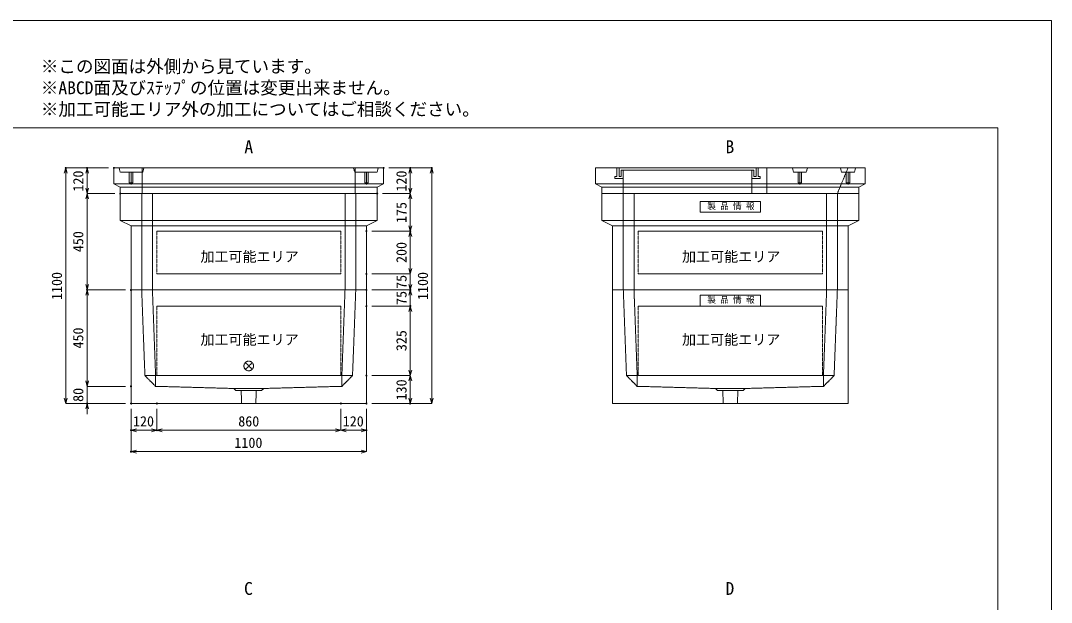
# Model space of a CAD drawing. Units: millimetres, scale not verified. Extents: x -3712 to 3712, y -2625 to 2625.
# Drawn here: x -1103 to 3712, y -91 to 2625 of the extents above; entities that cross this region are included whole.
import ezdxf
from ezdxf.enums import TextEntityAlignment as Align

# ---------------------------------------------------------------- set-up
doc = ezdxf.new("R2010")
doc.units = ezdxf.units.MM
doc.header["$LTSCALE"] = 10
doc.header["$PDMODE"] = 32
doc.header["$PDSIZE"] = 5
doc.linetypes.add('LONG_DASHED1', pattern=[7, 6, -1])
doc.linetypes.add('LONG_DOUBLE_CHAIN', pattern=[21.8, 18, -1, 0.6, -0.6, 0.6, -1])
for name, color, linetype, lineweight in [('0-0_D-TTL', 7, 'Continuous', 9), ('0-1_Defpoints', 7, 'Continuous', 9), ('0-3_D-TTL-TXT', 7, 'Continuous', 9), ('0-4_D-STR-TXT', 7, 'Continuous', 9), ('0-5_D-STR-DIM', 3, 'Continuous', 9), ('0-6_0', 7, 'Continuous', 9), ('0-7_D-STR', 7, 'Continuous', 9), ('0-8_D-STR-STR5', 1, 'LONG_DOUBLE_CHAIN', 9), ('0-9_D-STR-STR1', 7, 'LONG_DASHED1', 9), ('0-A_D-STR-STR4', 134, 'LONG_DASHED1', 9), ('0-B_D-STR-STR2', 1, 'LONG_DASHED1', 9)]:
    doc.layers.add(name, color=color, linetype=linetype, lineweight=lineweight)
doc.styles.add('ＭＳ ゴシック', font='')
doc.styles.get('ＭＳ ゴシック').set_extended_font_data('MS Gothic')

# ---------------------------------------------------------------- blocks, each defined once
blk = doc.blocks.new('A$C4DE05FD1')
at = {"layer": '0-0_D-TTL', "color": 134}
for p, q in [((2000, 38000), (57400, 38000)), ((57400, 38000), (57400, 2000))]:
    blk.add_line(p, q, dxfattribs=at)
at = {"layer": '0-1_Defpoints', "color": 134}
for p, q in [((0, 42000), (59400, 42000)), ((59400, 42000), (59400, 0))]:
    blk.add_line(p, q, dxfattribs=at)
at = {"layer": '0-3_D-TTL-TXT', "style": 'ＭＳ ゴシック'}
for s, p in [('※この図面は外側から見ています。', (21630.46, 39907.83)), ('※ABCD面及びｽﾃｯﾌﾟの位置は変更出来ません。', (21630.46, 39107.83)), ('※加工可能エリア外の加工についてはご相談ください。', (21630.46, 38307.83))]:
    blk.add_text(s, height=481.1, dxfattribs=at).set_placement(p, align=Align.BOTTOM_LEFT)
blk = doc.blocks.new('_Open30')
at = {"layer": '0-6_0'}
blk.add_line((0, 0), (-10, 0), dxfattribs=at)
blk.add_lwpolyline([(-10, 2.679), (0, 0), (-10, -2.679)], dxfattribs=at)
blk = doc.blocks.new('A$C31CA379A')
at = {"layer": '0-4_D-STR-TXT', "style": 'ＭＳ ゴシック'}
for s, p in [('A', (-162.94, -1095.26)), ('B', (17819.31, -1095.26)), ('C', (-175.69, -17595.27)), ('D', (17819.31, -17595.27))]:
    blk.add_text(s, height=481.1, dxfattribs=at).set_placement(p, align=Align.BOTTOM_LEFT)
blk = doc.blocks.new('A$C0F8B575B')
at = {"layer": '0-7_D-STR'}
for p, q in [((6000, 4500), (-6000, 4500)), ((-6000, 3250), (-6000, 4500)), ((6000, 3250), (6000, 4500)), ((-6000, 3250), (-5500, 3000)), ((-6000, 3250), (6000, 3250)), ((-5500, 0), (-5500, 3000)), ((5500, 3000), (-5500, 3000)), ((6000, 3250), (5500, 3000)), ((5500, 0), (5500, 3000)), ((5500, 0), (-5500, 0))]:
    blk.add_line(p, q, dxfattribs=at)
at = {"layer": '0-7_D-STR', "linetype": 'LONG_DASHED1'}
for p, q in [((-5000, 4500), (-5000, 0)), ((-4500, 4500), (-4500, 0)), ((4500, 4500), (4500, 0)), ((5000, 4500), (5000, 0))]:
    blk.add_line(p, q, dxfattribs=at)
at = {"layer": '0-8_D-STR-STR5'}
for p, q in [((4300, 2750), (4300, 750)), ((4300, 750), (-4300, 750))]:
    blk.add_line(p, q, dxfattribs=at)
blk.add_lwpolyline([(4300, 2750), (-4300, 2750), (-4300, 750)], dxfattribs=at)
blk = doc.blocks.new('A$C737D46CD')
at = {"layer": '0-9_D-STR-STR1', "linetype": 'Continuous'}
blk.add_lwpolyline([(-1410, 0), (1410, 0), (1410, -500), (-1410, -500)], close=True, dxfattribs=at)
at = {"layer": '0-9_D-STR-STR1', "style": 'ＭＳ ゴシック'}
blk.add_text('製 品 情 報', height=288.6, dxfattribs=at).set_placement((-1074.8, -441.3), align=Align.BOTTOM_LEFT)
blk = doc.blocks.new('A$C571F177C')
at = {"layer": '0-7_D-STR'}
for p, q in [((6000, 4500), (-6000, 4500)), ((-6000, 3250), (-6000, 4500)), ((6000, 3250), (6000, 4500)), ((-6000, 3250), (-5500, 3000)), ((-6000, 3250), (6000, 3250)), ((-5500, 0), (-5500, 3000)), ((5500, 3000), (-5500, 3000)), ((6000, 3250), (5500, 3000)), ((5500, 0), (5500, 3000)), ((5500, 0), (-5500, 0))]:
    blk.add_line(p, q, dxfattribs=at)
at = {"layer": '0-7_D-STR', "linetype": 'LONG_DASHED1'}
for p, q in [((-5000, 4500), (-5000, 0)), ((-4500, 4500), (-4500, 0)), ((4500, 4500), (4500, 0)), ((5000, 4500), (5000, 0))]:
    blk.add_line(p, q, dxfattribs=at)
at = {"layer": '0-8_D-STR-STR5'}
for p, q in [((4300, 2750), (4300, 750)), ((4300, 750), (-4300, 750))]:
    blk.add_line(p, q, dxfattribs=at)
blk.add_lwpolyline([(4300, 2750), (-4300, 2750), (-4300, 750)], dxfattribs=at)
at = {"layer": '0-9_D-STR-STR1'}
blk.add_blockref('A$C737D46CD', (0, 4125), dxfattribs=at)
blk = doc.blocks.new('A$C19F174D8')
at = {"layer": '0-7_D-STR', "linetype": 'LONG_DASHED1'}
for p, q in [((-5000, 0), (-4850, -4000)), ((-4500, 0), (-4350, -4000)), ((4500, 0), (4350, -4000)), ((5000, 0), (4850, -4000)), ((-4350, -4500), (-4850, -4000)), ((4850, -4000), (-4850, -4000)), ((-4350, -4500), (-4350, -4000)), ((4350, -4500), (4850, -4000)), ((4350, -4500), (4350, -4000)), ((-4350, -4500), (-700, -4600)), ((700, -4600), (-700, -4600)), ((-600, -4690), (-700, -4600)), ((600, -4690), (-600, -4690)), ((-333, -5300), (-352.5, -4690)), ((333, -5300), (352.5, -4690)), ((600, -4690), (700, -4600)), ((4350, -4500), (700, -4600))]:
    blk.add_line(p, q, dxfattribs=at)
at = {"layer": '0-7_D-STR'}
for p, q in [((5500, -5300), (5500, 0)), ((-5500, -5300), (5500, -5300))]:
    blk.add_line(p, q, dxfattribs=at)
blk.add_lwpolyline([(-5500, -5300), (-5500, 0), (5500, 0)], dxfattribs=at)
at = {"layer": '0-8_D-STR-STR5'}
for p, q in [((4300, -750), (4300, -4000)), ((4300, -4000), (-4300, -4000))]:
    blk.add_line(p, q, dxfattribs=at)
blk.add_lwpolyline([(4300, -750), (-4300, -750), (-4300, -4000)], dxfattribs=at)
at = {"layer": '0-9_D-STR-STR1'}
blk.add_blockref('A$C737D46CD', (0, -250), dxfattribs=at)
blk = doc.blocks.new('A$C2C935993')
at = {"layer": '0-7_D-STR'}
for p, q in [((-6300, 1200), (6300, 1200)), ((-6300, 1200), (-6300, 450)), ((6300, 1200), (6300, 450)), ((-6300, 450), (6300, 450)), ((-6000, 300), (-6300, 450)), ((-6000, 300), (6000, 300)), ((-6000, 0), (-6000, 300)), ((-6000, 0), (6000, 0))]:
    blk.add_line(p, q, dxfattribs=at)
at = {"layer": '0-7_D-STR', "linetype": 'LONG_DASHED1'}
for p, q in [((-6000, 1000), (-6050, 1200)), ((-4950, 1000), (-6000, 1000)), ((-4975, 0), (-4975, 1200)), ((-4950, 1000), (-4900, 1200)), ((4950, 1000), (4900, 1200)), ((4950, 1000), (6000, 1000)), ((4975, 0), (4975, 1200)), ((6000, 1000), (6050, 1200))]:
    blk.add_line(p, q, dxfattribs=at)
at = {"layer": '0-7_D-STR'}
blk.add_lwpolyline([(6000, 0), (6000, 300), (6300, 450)], dxfattribs=at)
at = {"layer": '0-B_D-STR-STR2'}
for p, q in [((-5500, 420), (-5500, 1000)), ((5500, 420), (5500, 1000))]:
    blk.add_line(p, q, dxfattribs=at)
for points in [[(-5580, 1000), (-5580, 500), (-5420, 500), (-5420, 1000)], [(5580, 1000), (5580, 500), (5420, 500), (5420, 1000)]]:
    blk.add_lwpolyline(points, dxfattribs=at)
blk = doc.blocks.new('A$C19D5226F')
at = {"layer": '0-7_D-STR'}
for p, q in [((-6300, 1200), (6300, 1200)), ((-6300, 1200), (-6300, 450)), ((6300, 1200), (6300, 450)), ((-6300, 450), (6300, 450)), ((-6000, 300), (-6300, 450)), ((-6000, 300), (6000, 300)), ((-6000, 0), (-6000, 300)), ((-6000, 0), (6000, 0))]:
    blk.add_line(p, q, dxfattribs=at)
at = {"layer": '0-7_D-STR', "linetype": 'LONG_DASHED1'}
for p, q in [((-5000, 0), (-5000, 1100)), ((1000, 0), (1000, 1100)), ((1700, 0), (1700, 1200)), ((2950, 1000), (2900, 1200)), ((2950, 1000), (3550, 1000)), ((3550, 1000), (3600, 1200)), ((5000, 0), (5500, 1200)), ((5200, 1000), (5150, 1200)), ((5200, 1000), (5800, 1000)), ((5800, 1000), (5850, 1200))]:
    blk.add_line(p, q, dxfattribs=at)
at = {"layer": '0-7_D-STR'}
blk.add_lwpolyline([(6000, 0), (6000, 300), (6300, 450)], dxfattribs=at)
at = {"layer": '0-A_D-STR-STR4'}
for points in [[(-5300, 1200), (-5300, 800), (-5400, 800), (-5400, 700), (-5000, 700)], [(-5000, 1100), (-5100, 1100), (-5100, 800), (-5200, 800), (-5200, 1200)], [(-5000, 1100), (1000, 1100), (1100, 1100), (1100, 800), (1200, 800), (1200, 1200)], [(1300, 1200), (1300, 800), (1400, 800), (1400, 700), (1000, 700)]]:
    blk.add_lwpolyline(points, dxfattribs=at)
at = {"layer": '0-B_D-STR-STR2'}
for p, q in [((3250, 420), (3250, 1000)), ((5500, 420), (5500, 1000))]:
    blk.add_line(p, q, dxfattribs=at)
for points in [[(3330, 1000), (3330, 500), (3170, 500), (3170, 1000)], [(5580, 1000), (5580, 500), (5420, 500), (5420, 1000)]]:
    blk.add_lwpolyline(points, dxfattribs=at)
blk = doc.blocks.new('A$C6F5C57E3')
at = {"layer": '0-7_D-STR', "linetype": 'LONG_DASHED1'}
for p, q in [((-5000, 0), (-4850, -4000)), ((-4500, 0), (-4350, -4000)), ((4500, 0), (4350, -4000)), ((5000, 0), (4850, -4000)), ((-4350, -4500), (-4850, -4000)), ((4850, -4000), (-4850, -4000)), ((-4350, -4500), (-4350, -4000)), ((4350, -4500), (4850, -4000)), ((4350, -4500), (4350, -4000)), ((-4350, -4500), (-700, -4600)), ((700, -4600), (-700, -4600)), ((-600, -4690), (-700, -4600)), ((600, -4690), (-600, -4690)), ((-333, -5300), (-352.5, -4690)), ((333, -5300), (352.5, -4690)), ((600, -4690), (700, -4600)), ((4350, -4500), (700, -4600))]:
    blk.add_line(p, q, dxfattribs=at)
at = {"layer": '0-7_D-STR'}
for p, q in [((5500, -5300), (5500, 0)), ((-5500, -5300), (5500, -5300))]:
    blk.add_line(p, q, dxfattribs=at)
blk.add_lwpolyline([(-5500, -5300), (-5500, 0), (5500, 0)], dxfattribs=at)
at = {"layer": '0-8_D-STR-STR5'}
for p, q in [((-4300, -750), (-4300, -4000)), ((4300, -750), (-4300, -750)), ((4300, -750), (4300, -4000)), ((4300, -4000), (-4300, -4000))]:
    blk.add_line(p, q, dxfattribs=at)
blk = doc.blocks.new('A$C1C640AAB')
at = {"layer": '0-8_D-STR-STR5'}
for p, q in [((-159.1, -159.1), (159.1, 159.1)), ((-159.1, 159.1), (159.1, -159.1))]:
    blk.add_line(p, q, dxfattribs=at)
blk.add_circle((0, 0), 225, dxfattribs=at)
blk = doc.blocks.new('A$Cf8360954')
at = {"layer": '0-7_D-STR'}
blk.add_blockref('A$C6F5C57E3', (0, 0), dxfattribs=at)
at = {"layer": '0-8_D-STR-STR5'}
blk.add_blockref('A$C1C640AAB', (0, -3550), dxfattribs=at)

msp = doc.modelspace()

# ---------------------------------------------------------------- linework, layer by layer
at = {"layer": '0-1_Defpoints'}
for p in [(-892.5, 1937.5), (-792.5, 1937.5), (-667.5, 1937.5), (592.5, 1937.5), (717.5, 1937.5), (817.5, 1937.5), (-637.5, 1817.5), (562.5, 1817.5), (512.5, 1642.5), (717.5, 1642.5), (512.5, 1442.5), (-792.5, 1367.5), (-792.5, 1367.5), (-587.5, 1367.5), (512.5, 1367.5), (717.5, 1367.5), (717.5, 1367.5), (512.5, 1292.5), (717.5, 1292.5), (512.5, 967.5), (-587.5, 917.5), (-792.5, 837.5), (-587.5, 837.5), (-587.5, 837.5), (-467.5, 837.5), (392.5, 837.5), (512.5, 837.5), (512.5, 837.5), (717.5, 837.5), (-587.5, 712.5), (-467.5, 712.5), (512.5, 712.5), (-587.5, 612.5)]:
    msp.add_point(p, dxfattribs=at)
at = {"layer": '0-5_D-STR-DIM'}
for p, q in [((-692.5, 1937.5), (-892.5, 1937.5)), ((-692.5, 1937.5), (-792.5, 1937.5)), ((617.5, 1937.5), (717.5, 1937.5)), ((617.5, 1937.5), (817.5, 1937.5)), ((-892.5, 862.5), (-892.5, 1912.5)), ((-792.5, 1842.5), (-792.5, 1912.5)), ((717.5, 1842.5), (717.5, 1912.5)), ((817.5, 862.5), (817.5, 1912.5)), ((-662.5, 1817.5), (-792.5, 1817.5)), ((-662.5, 1817.5), (-792.5, 1817.5)), ((-792.5, 1792.5), (-792.5, 1392.5)), ((587.5, 1817.5), (717.5, 1817.5)), ((587.5, 1817.5), (717.5, 1817.5)), ((717.5, 1792.5), (717.5, 1667.5)), ((537.5, 1642.5), (717.5, 1642.5)), ((537.5, 1642.5), (717.5, 1642.5)), ((717.5, 1467.5), (717.5, 1617.5)), ((717.5, 1467.5), (717.5, 1492.5)), ((537.5, 1442.5), (717.5, 1442.5)), ((537.5, 1442.5), (717.5, 1442.5)), ((717.5, 1442.5), (717.5, 1367.5)), ((717.5, 1392.5), (717.5, 1417.5)), ((-612.5, 1367.5), (-792.5, 1367.5)), ((-612.5, 1367.5), (-792.5, 1367.5)), ((537.5, 1367.5), (717.5, 1367.5)), ((537.5, 1367.5), (717.5, 1367.5)), ((717.5, 1292.5), (717.5, 1367.5)), ((-792.5, 942.5), (-792.5, 1342.5)), ((717.5, 1342.5), (717.5, 1317.5)), ((537.5, 1292.5), (717.5, 1292.5)), ((537.5, 1292.5), (717.5, 1292.5)), ((717.5, 1267.5), (717.5, 1242.5)), ((717.5, 992.5), (717.5, 1267.5)), ((-792.5, 942.5), (-792.5, 967.5)), ((537.5, 967.5), (717.5, 967.5)), ((537.5, 967.5), (717.5, 967.5)), ((-612.5, 917.5), (-792.5, 917.5)), ((-612.5, 917.5), (-792.5, 917.5)), ((-792.5, 917.5), (-792.5, 837.5)), ((717.5, 942.5), (717.5, 862.5)), ((-612.5, 837.5), (-892.5, 837.5)), ((-612.5, 837.5), (-792.5, 837.5)), ((537.5, 837.5), (717.5, 837.5)), ((537.5, 837.5), (817.5, 837.5)), ((-792.5, 812.5), (-792.5, 787.5)), ((-587.5, 812.5), (-587.5, 612.5)), ((-587.5, 812.5), (-587.5, 712.5)), ((-467.5, 812.5), (-467.5, 712.5)), ((-467.5, 812.5), (-467.5, 712.5)), ((392.5, 812.5), (392.5, 712.5)), ((392.5, 812.5), (392.5, 712.5)), ((512.5, 812.5), (512.5, 712.5)), ((512.5, 812.5), (512.5, 612.5)), ((-492.5, 712.5), (-562.5, 712.5)), ((367.5, 712.5), (-442.5, 712.5)), ((417.5, 712.5), (487.5, 712.5)), ((487.5, 612.5), (-562.5, 612.5))]:
    msp.add_line(p, q, dxfattribs=at)

# ---------------------------------------------------------------- block references
at = {"layer": '0-0_D-TTL', "xscale": 0.125, "yscale": 0.125}
msp.add_blockref('A$C4DE05FD1', (-3712.5, -2625), dxfattribs=at)
at = {"layer": '0-4_D-STR-TXT', "xscale": 0.125, "yscale": 0.125}
msp.add_blockref('A$C31CA379A', (-37.5, 2125), dxfattribs=at)
at = {"layer": '0-5_D-STR-DIM', "xscale": 2.5, "yscale": 2.5}
for p, rotation in [((-892.5, 1937.5), 90), ((-792.5, 1937.5), 90), ((717.5, 1937.5), 90), ((817.5, 1937.5), 90), ((-792.5, 1817.5), 270), ((717.5, 1817.5), 270), ((-792.5, 1817.5), 90), ((717.5, 1817.5), 90), ((717.5, 1642.5), 270), ((717.5, 1642.5), 90), ((717.5, 1442.5), 270), ((717.5, 1442.5), 270), ((-792.5, 1367.5), 270), ((-792.5, 1367.5), 90), ((717.5, 1367.5), 270), ((717.5, 1367.5), 90), ((717.5, 1292.5), 90), ((717.5, 1292.5), 90), ((717.5, 967.5), 270), ((717.5, 967.5), 90), ((-792.5, 917.5), 270), ((-792.5, 917.5), 270), ((-892.5, 837.5), 270), ((-792.5, 837.5), 90), ((717.5, 837.5), 270), ((817.5, 837.5), 270), ((-587.5, 712.5), 180), ((-467.5, 712.5), 180), ((392.5, 712.5), 180), ((-587.5, 612.5), 180)]:
    msp.add_blockref('_Open30', p, dxfattribs=dict(at, rotation=rotation))
for p in [(-467.5, 712.5), (392.5, 712.5), (512.5, 712.5), (512.5, 612.5)]:
    msp.add_blockref('_Open30', p, dxfattribs=at)
at = {"layer": '0-7_D-STR', "xscale": 0.1, "yscale": 0.1}
for name, p in [('A$C2C935993', (-37.5, 1817.5)), ('A$C19D5226F', (2212.5, 1817.5)), ('A$C0F8B575B', (-37.5, 1367.5)), ('A$C571F177C', (2212.5, 1367.5)), ('A$Cf8360954', (-37.5, 1367.5)), ('A$C19F174D8', (2212.5, 1367.5))]:
    msp.add_blockref(name, p, dxfattribs=at)

# ---------------------------------------------------------------- texts
at = {"layer": '0-5_D-STR-DIM', "style": 'ＭＳ ゴシック'}
for s, p in [('120', (-795.75, 1826.85)), ('120', (714.25, 1826.85)), ('175', (714.25, 1680)), ('450', (-795.75, 1544)), ('200', (714.25, 1493.5)), ('1100', (-895.75, 1320.6)), ('1100', (814.25, 1320.6)), ('75', (714.25, 1372.4)), ('75', (714.25, 1297.4)), ('450', (-795.75, 1094)), ('325', (714.25, 1081.78)), ('130', (714.25, 851.85)), ('80', (-795.75, 844.88))]:
    msp.add_text(s, height=48.09, rotation=90, dxfattribs=at).set_placement(p, align=Align.BOTTOM_LEFT)
for s, p in [('120', (-578.15, 715.75)), ('860', (-86.37, 715.75)), ('120', (401.85, 715.75)), ('1100', (-104.4, 615.75))]:
    msp.add_text(s, height=48.09, dxfattribs=at).set_placement(p, align=Align.BOTTOM_LEFT)
at = {"layer": '0-8_D-STR-STR5', "style": 'ＭＳ ゴシック'}
for p in [(-263.09, 1484.78), (1986.91, 1484.78), (-263.09, 1097.33), (1986.91, 1097.33)]:
    msp.add_text('加工可能エリア', height=48.09, dxfattribs=at).set_placement(p, align=Align.BOTTOM_LEFT)

doc.saveas('drawing.dxf')
